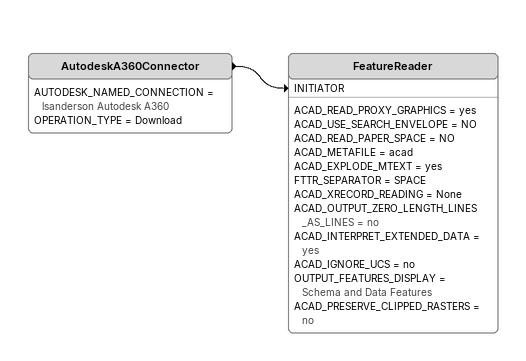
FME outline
AutodeskA360Connector
    AUTODESK_NAMED_CONNECTION = lsanderson Autodesk A360
    OPERATION_TYPE = Download
    -> FeatureReader [INITIATOR]
FeatureReader
    ACAD_READ_PROXY_GRAPHICS = yes
    ACAD_USE_SEARCH_ENVELOPE = NO
    ACAD_READ_PAPER_SPACE = NO
    ACAD_METAFILE = acad
    ACAD_EXPLODE_MTEXT = yes
    FTTR_SEPARATOR = SPACE
    ACAD_XRECORD_READING = None
    ACAD_OUTPUT_ZERO_LENGTH_LINES_AS_LINES = no
    ACAD_INTERPRET_EXTENDED_DATA = yes
    ACAD_IGNORE_UCS = no
    OUTPUT_FEATURES_DISPLAY = Schema and Data Features
    ACAD_PRESERVE_CLIPPED_RASTERS = no
